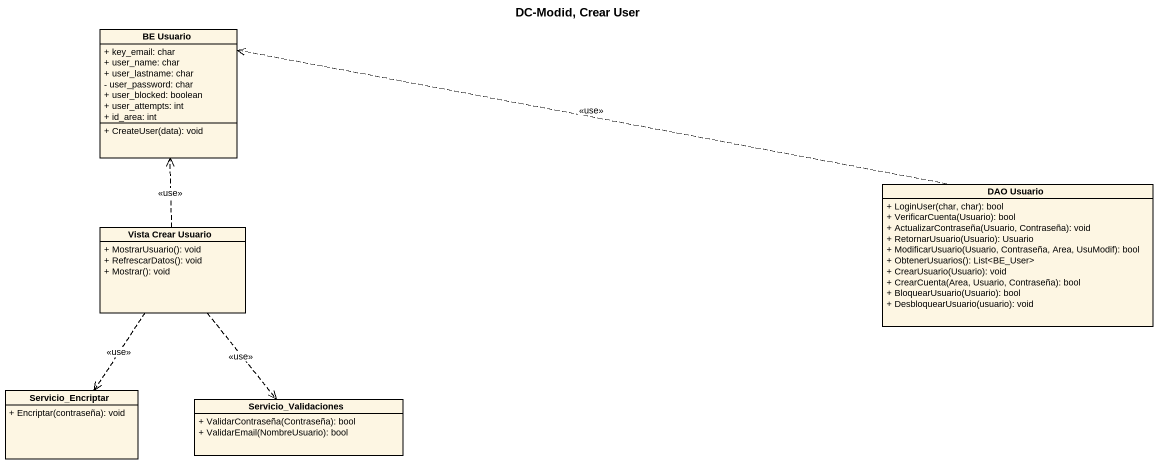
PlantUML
@startuml
title DC-Modid, Crear User
hide circle
hide empty members
skinparam classAttributeIconSize 0
class "BE Usuario" as BE_Usuario {
  + key_email: char
  + user_name: char
  + user_lastname: char
  - user_password: char
  + user_blocked: boolean
  + user_attempts: int
  + id_area: int
  + CreateUser(data): void
}
class "DAO Usuario" as DAO_Usuario {
  + LoginUser(char, char): bool
  + VerificarCuenta(Usuario): bool
  + ActualizarContraseña(Usuario, Contraseña): void
  + RetornarUsuario(Usuario): Usuario
  + ModificarUsuario(Usuario, Contraseña, Area, UsuModif): bool
  + ObtenerUsuarios(): List<BE_User>
  + CrearUsuario(Usuario): void
  + CrearCuenta(Area, Usuario, Contraseña): bool
  + BloquearUsuario(Usuario): bool
  + DesbloquearUsuario(usuario): void
}
class "Vista Crear Usuario" as Vista_Crear_Usuario {
  + MostrarUsuario(): void
  + RefrescarDatos(): void
  + Mostrar(): void
}
class Servicio_Encriptar {
  + Encriptar(contraseña): void
}
class Servicio_Validaciones {
  + ValidarContraseña(Contraseña): bool
  + ValidarEmail(NombreUsuario): bool
}
DAO_Usuario .left.> BE_Usuario : <<use>>
Vista_Crear_Usuario .up.> BE_Usuario : <<use>>
Vista_Crear_Usuario ..> Servicio_Encriptar : <<use>>
Vista_Crear_Usuario ..> Servicio_Validaciones : <<use>>
@enduml
